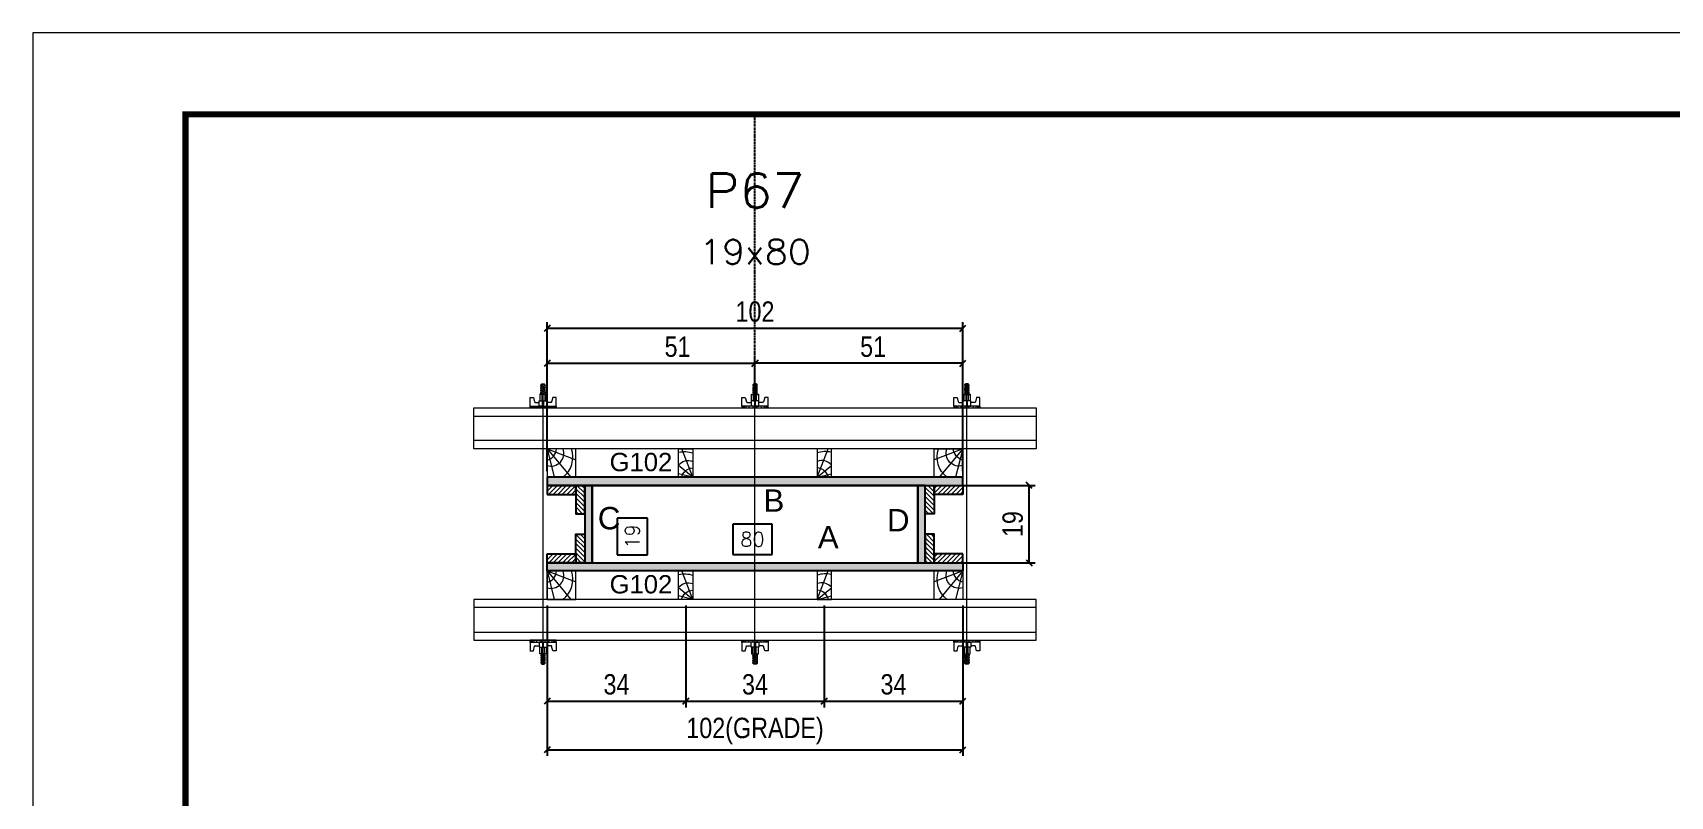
# Model space of a CAD drawing. Extents: x 14400 to 27878, y -21631 to 6985.
# Drawn here: x 14413 to 15217, y -1430 to -1055 of the extents above; entities that cross this region are included whole.
import ezdxf
from ezdxf.enums import TextEntityAlignment as Align

# ---------------------------------------------------------------- set-up
doc = ezdxf.new("R2010")
doc.units = 0
doc.linetypes.add('DASHED', pattern=[0.75, 0.5, -0.25])
doc.linetypes.add('HIDDEN', pattern=[0.375, 0.25, -0.125])
for name, color, linetype in [('CHAPA', 1, 'Continuous'), ('COTA', 241, 'Continuous'), ('MEIO_PONT', 93, 'Continuous'), ('Painéis', 200, 'Continuous'), ('SARRAFO', 251, 'Continuous'), ('Texto de Titulo', 7, 'Continuous'), ('Texto Qtd Sarr', 242, 'Continuous'), ('TEXTO_GERAL', 7, 'Continuous')]:
    doc.layers.add(name, color=color, linetype=linetype)
for name, color, linetype, lineweight in [('Folhas', 255, 'Continuous', 9), ('Hachura', 251, 'Continuous', 9), ('Madeira', 126, 'Continuous', 18), ('Perfil Metálico', 224, 'Continuous', 18), ('SARRAFO DE PRESSAO', 251, 'DASHED', 9), ('Texto Seção', 7, 'Continuous', 15)]:
    doc.layers.add(name, color=color, linetype=linetype, lineweight=lineweight)
doc.styles.add('ARIAL', font='arial.ttf')
doc.styles.add('COTA TECNICA 2X', font='techl___.ttf', dxfattribs={"height": 10})
doc.styles.add('ROMANS', font='romans.shx')
doc.styles.add('SANSSERIF', font='sas_____.pfb')
doc.dimstyles.new('SECAO PILAR', dxfattribs={"dimtxt": 10, "dimasz": 3, "dimexe": 3, "dimexo": 3, "dimgap": 3, "dimtad": 1, "dimdec": 1, "dimlfac": 0.5, "dimzin": 12, "dimdsep": 46, "dimtxsty": 'COTA TECNICA 2X', "dimblk1": 'OBLIQUE', "dimblk2": 'OBLIQUE', "dimsah": 1, "dimcen": 0.9, "dimclrd": 256, "dimclre": 256, "dimclrt": 256, "dimadec": 1, "dimazin": 3, "dimtfac": 1, "dimtdec": 1, "dimtmove": 0, "dimatfit": 3, "dimfxl": 1, "dimtolj": 1, "dimtzin": 12, "dimarcsym": 0})
doc.dimstyles.new('SECÇÃO 2', dxfattribs={"dimtxt": 7, "dimasz": 6, "dimexe": 0.18, "dimexo": 2, "dimgap": -4, "dimtad": 3, "dimdec": 1, "dimlfac": 0.5, "dimzin": 12, "dimdsep": 46, "dimtxsty": 'ROMANS', "dimblk": 'ARCHTICK', "dimcen": 0.09, "dimse1": 1, "dimse2": 1, "dimsd1": 1, "dimsd2": 1, "dimclrd": 180, "dimclre": 5, "dimclrt": 1, "dimadec": 0, "dimazin": 3, "dimtfac": 1, "dimtdec": 1, "dimtofl": 0, "dimtmove": 0, "dimatfit": 3, "dimldrblk": 'ARCHTICK', "dimfxl": 1, "dimtolj": 1, "dimtzin": 0, "dimarcsym": 0})
pattern_1 = [(225, (5367.0847, -24206.8503), (1.12253202, -1.12253202), [])]
pattern_2 = [(225, (5542.0847, -24206.8503), (1.12253202, -1.12253202), [])]
pattern_3 = [(135, (-8039.7717, 8187.5097), (-1.12253202, -1.12253202), [])]
pattern_4 = [(135, (-8099.7717, 8187.5097), (-1.12253202, -1.12253202), [])]

# ---------------------------------------------------------------- blocks, each defined once
blk = doc.blocks.new('9999999999')
at = {"layer": 'Folhas'}
blk.add_lwpolyline([(98138.98, 34190.21), (99623.98, 34190.21), (99623.98, 35240.21), (98138.98, 35240.21)], close=True, dxfattribs=at)
at = {"layer": 'Folhas', "color": 30, "const_width": 3}
blk.add_lwpolyline([(98213.98, 34230.21), (99583.98, 34230.21), (99583.98, 35200.21), (98213.98, 35200.21)], close=True, dxfattribs=at)
blk = doc.blocks.new('titulo1')
at = {"layer": 'Defpoints', "color": 252, "linetype": 'HIDDEN', "ltscale": 2}
blk.add_line((0, 0), (0, 125), dxfattribs=at)
at = {"layer": 'Defpoints', "style": 'ROMANS', "oblique": 15}
blk.add_attdef('FOLHA', text='', height=10, dxfattribs=at).set_placement((0, 15.58), align=Align.MIDDLE_CENTER)
at = {"layer": 'Texto Qtd Sarr', "color": 3, "style": 'ROMANS', "oblique": 15}
for tag, height, p in [('TITULO', 17, (0, 71.45)), ('SEÇÃO', 12, (0, 41.55))]:
    blk.add_attdef(tag, text='', height=height, dxfattribs=at).set_placement(p, align=Align.MIDDLE_CENTER)
blk = doc.blocks.new('*D1223')
at = {"layer": 'COTA', "color": 180, "lineweight": -2, "transparency": 16777216}
for p, q in [((14776.47, -1296.44), (14757.13, -1296.44)), ((14757.13, -1296.44), (14757.13, -1311.44)), ((14776.47, -1311.44), (14776.47, -1296.44)), ((14757.13, -1311.44), (14776.47, -1311.44))]:
    blk.add_line(p, q, dxfattribs=at)
at = {"layer": 'Defpoints', "color": 0, "transparency": 16777216}
for p in [(14688.04, -1315.44), (14848.04, -1315.44), (14848.04, -1315.44)]:
    blk.add_point(p, dxfattribs=at)
at = {"layer": 'COTA', "color": 1, "transparency": 16777216, "insert": (14766.8, -1303.94), "char_height": 7, "attachment_point": 5, "style": 'ROMANS'}
blk.add_mtext('\\A1;80', dxfattribs=at)
blk = doc.blocks.new('_ArchTick')
at = {"color": 0, "linetype": 'ByBlock', "const_width": 0.15}
blk.add_lwpolyline([(-0.5, -0.5), (0.5, 0.5)], dxfattribs=at)
blk = doc.blocks.new('*D1224')
at = {"layer": 'COTA', "color": 180, "lineweight": -2, "transparency": 16777216}
for p, q in [((14715.33, -1293.53), (14700.33, -1293.53)), ((14700.33, -1293.53), (14700.33, -1311.53)), ((14715.33, -1311.53), (14715.33, -1293.53)), ((14700.33, -1311.53), (14715.33, -1311.53))]:
    blk.add_line(p, q, dxfattribs=at)
at = {"layer": 'Defpoints', "color": 0, "transparency": 16777216}
for p in [(14688.04, -1277.44), (14719.33, -1277.44), (14688.04, -1315.44)]:
    blk.add_point(p, dxfattribs=at)
at = {"layer": 'COTA', "color": 1, "transparency": 16777216, "insert": (14707.83, -1302.53), "char_height": 7, "attachment_point": 5, "rotation": 90, "style": 'ROMANS'}
blk.add_mtext('\\A1;19', dxfattribs=at)
blk = doc.blocks.new('_Oblique')
at = {"color": 0, "linetype": 'ByBlock', "lineweight": -2}
blk.add_line((-0.5, -0.5), (0.5, 0.5), dxfattribs=at)
blk = doc.blocks.new('*D1242')
at = {"layer": 'COTA', "lineweight": -2, "transparency": 16777216}
for p, q in [((14854.64, -1277.44), (14905.67, -1277.44)), ((14902.67, -1315.44), (14902.67, -1277.44)), ((14854.64, -1315.44), (14905.67, -1315.44))]:
    blk.add_line(p, q, dxfattribs=at)
at = {"layer": 'Defpoints', "color": 0, "transparency": 16777216}
for p in [(14851.64, -1277.44), (14902.67, -1277.44), (14851.64, -1315.44)]:
    blk.add_point(p, dxfattribs=at)
at = {"layer": 'COTA', "lineweight": -2, "transparency": 16777216, "xscale": 3, "yscale": 3, "zscale": 3}
for p, rotation in [((14902.67, -1277.44), 90), ((14902.67, -1315.44), 270)]:
    blk.add_blockref('_Oblique', p, dxfattribs=dict(at, rotation=rotation))
at = {"layer": 'COTA', "transparency": 16777216, "insert": (14894.59, -1296.44), "char_height": 10, "attachment_point": 5, "rotation": 90, "style": 'COTA TECNICA 2X'}
blk.add_mtext('\\A1;19', dxfattribs=at)
blk = doc.blocks.new('*D1225')
at = {"layer": 'COTA', "lineweight": -2, "transparency": 16777216}
for p, q in [((14666.04, -1336.44), (14666.04, -1410.22)), ((14870.04, -1336.44), (14870.04, -1410.22)), ((14666.04, -1407.22), (14870.04, -1407.22))]:
    blk.add_line(p, q, dxfattribs=at)
at = {"layer": 'Defpoints', "color": 0, "transparency": 16777216}
for p in [(14666.04, -1333.44), (14870.04, -1333.44), (14870.04, -1407.22)]:
    blk.add_point(p, dxfattribs=at)
at = {"layer": 'COTA', "lineweight": -2, "transparency": 16777216, "xscale": 3, "yscale": 3, "zscale": 3, "rotation": 180}
blk.add_blockref('_Oblique', (14666.04, -1407.22), dxfattribs=at)
at = {"layer": 'COTA', "lineweight": -2, "transparency": 16777216, "xscale": 3, "yscale": 3, "zscale": 3}
blk.add_blockref('_Oblique', (14870.04, -1407.22), dxfattribs=at)
at = {"layer": 'COTA', "transparency": 16777216, "insert": (14768.04, -1398), "char_height": 10, "attachment_point": 5, "style": 'COTA TECNICA 2X'}
blk.add_mtext('\\A1;102(GRADE)', dxfattribs=at)
blk = doc.blocks.new('*D1226')
at = {"layer": 'COTA', "lineweight": -2, "transparency": 16777216}
for p, q in [((14802.04, -1336.44), (14802.04, -1386.38)), ((14870.04, -1336.44), (14870.04, -1386.38)), ((14802.04, -1383.38), (14870.04, -1383.38))]:
    blk.add_line(p, q, dxfattribs=at)
at = {"layer": 'Defpoints', "color": 0, "transparency": 16777216}
for p in [(14802.04, -1333.44), (14870.04, -1333.44), (14870.04, -1383.38)]:
    blk.add_point(p, dxfattribs=at)
at = {"layer": 'COTA', "lineweight": -2, "transparency": 16777216, "xscale": 3, "yscale": 3, "zscale": 3, "rotation": 180}
blk.add_blockref('_Oblique', (14802.04, -1383.38), dxfattribs=at)
at = {"layer": 'COTA', "lineweight": -2, "transparency": 16777216, "xscale": 3, "yscale": 3, "zscale": 3}
blk.add_blockref('_Oblique', (14870.04, -1383.38), dxfattribs=at)
at = {"layer": 'COTA', "transparency": 16777216, "insert": (14836.04, -1375.16), "char_height": 10, "attachment_point": 5, "style": 'COTA TECNICA 2X'}
blk.add_mtext('\\A1;34', dxfattribs=at)
blk = doc.blocks.new('*D1227')
at = {"layer": 'COTA', "lineweight": -2, "transparency": 16777216}
for p, q in [((14666.04, -1336.44), (14666.04, -1386.38)), ((14734.04, -1336.44), (14734.04, -1386.38)), ((14666.04, -1383.38), (14734.04, -1383.38))]:
    blk.add_line(p, q, dxfattribs=at)
at = {"layer": 'Defpoints', "color": 0, "transparency": 16777216}
for p in [(14666.04, -1333.44), (14734.04, -1333.44), (14734.04, -1383.38)]:
    blk.add_point(p, dxfattribs=at)
at = {"layer": 'COTA', "lineweight": -2, "transparency": 16777216, "xscale": 3, "yscale": 3, "zscale": 3, "rotation": 180}
blk.add_blockref('_Oblique', (14666.04, -1383.38), dxfattribs=at)
at = {"layer": 'COTA', "lineweight": -2, "transparency": 16777216, "xscale": 3, "yscale": 3, "zscale": 3}
blk.add_blockref('_Oblique', (14734.04, -1383.38), dxfattribs=at)
at = {"layer": 'COTA', "transparency": 16777216, "insert": (14700.04, -1375.16), "char_height": 10, "attachment_point": 5, "style": 'COTA TECNICA 2X'}
blk.add_mtext('\\A1;34', dxfattribs=at)
blk = doc.blocks.new('*D1228')
at = {"layer": 'COTA', "lineweight": -2, "transparency": 16777216}
for p, q in [((14734.04, -1336.44), (14734.04, -1386.38)), ((14802.04, -1336.44), (14802.04, -1386.38)), ((14734.04, -1383.38), (14802.04, -1383.38))]:
    blk.add_line(p, q, dxfattribs=at)
at = {"layer": 'Defpoints', "color": 0, "transparency": 16777216}
for p in [(14734.04, -1333.44), (14802.04, -1333.44), (14802.04, -1383.38)]:
    blk.add_point(p, dxfattribs=at)
at = {"layer": 'COTA', "lineweight": -2, "transparency": 16777216, "xscale": 3, "yscale": 3, "zscale": 3, "rotation": 180}
blk.add_blockref('_Oblique', (14734.04, -1383.38), dxfattribs=at)
at = {"layer": 'COTA', "lineweight": -2, "transparency": 16777216, "xscale": 3, "yscale": 3, "zscale": 3}
blk.add_blockref('_Oblique', (14802.04, -1383.38), dxfattribs=at)
at = {"layer": 'COTA', "transparency": 16777216, "insert": (14768.04, -1375.16), "char_height": 10, "attachment_point": 5, "style": 'COTA TECNICA 2X'}
blk.add_mtext('\\A1;34', dxfattribs=at)
blk = doc.blocks.new('*D1229')
at = {"layer": 'COTA', "lineweight": -2, "transparency": 16777216}
for p, q in [((14666.04, -1270.44), (14666.04, -1197.34)), ((14870.04, -1270.44), (14870.04, -1197.34)), ((14666.04, -1200.34), (14870.04, -1200.34))]:
    blk.add_line(p, q, dxfattribs=at)
at = {"layer": 'Defpoints', "color": 0, "transparency": 16777216}
for p in [(14870.04, -1200.34), (14666.04, -1273.44), (14870.04, -1273.44)]:
    blk.add_point(p, dxfattribs=at)
at = {"layer": 'COTA', "lineweight": -2, "transparency": 16777216, "xscale": 3, "yscale": 3, "zscale": 3, "rotation": 180}
blk.add_blockref('_Oblique', (14666.04, -1200.34), dxfattribs=at)
at = {"layer": 'COTA', "lineweight": -2, "transparency": 16777216, "xscale": 3, "yscale": 3, "zscale": 3}
blk.add_blockref('_Oblique', (14870.04, -1200.34), dxfattribs=at)
at = {"layer": 'COTA', "transparency": 16777216, "insert": (14768.04, -1192.23), "char_height": 10, "attachment_point": 5, "style": 'COTA TECNICA 2X'}
blk.add_mtext('\\A1;102', dxfattribs=at)
blk = doc.blocks.new('*D1230')
at = {"layer": 'COTA', "lineweight": -2, "transparency": 16777216}
for p, q in [((14666.04, -1236.44), (14666.04, -1214.54)), ((14666.04, -1217.54), (14768.03, -1217.54)), ((14768.03, -1236.44), (14768.03, -1214.54))]:
    blk.add_line(p, q, dxfattribs=at)
at = {"layer": 'Defpoints', "color": 0, "transparency": 16777216}
for p in [(14768.03, -1217.54), (14666.04, -1239.44), (14768.03, -1239.44)]:
    blk.add_point(p, dxfattribs=at)
at = {"layer": 'COTA', "lineweight": -2, "transparency": 16777216, "xscale": 3, "yscale": 3, "zscale": 3, "rotation": 180}
blk.add_blockref('_Oblique', (14666.04, -1217.54), dxfattribs=at)
at = {"layer": 'COTA', "lineweight": -2, "transparency": 16777216, "xscale": 3, "yscale": 3, "zscale": 3}
blk.add_blockref('_Oblique', (14768.03, -1217.54), dxfattribs=at)
at = {"layer": 'COTA', "transparency": 16777216, "insert": (14730.03, -1209.43), "char_height": 10, "attachment_point": 5, "style": 'COTA TECNICA 2X'}
blk.add_mtext('\\A1;51', dxfattribs=at)
blk = doc.blocks.new('*D1231')
at = {"layer": 'COTA', "lineweight": -2, "transparency": 16777216}
for p, q in [((14768.03, -1236.44), (14768.03, -1214.54)), ((14870.04, -1217.54), (14768.03, -1217.54)), ((14870.04, -1236.44), (14870.04, -1214.54))]:
    blk.add_line(p, q, dxfattribs=at)
at = {"layer": 'Defpoints', "color": 0, "transparency": 16777216}
for p in [(14768.03, -1217.54), (14768.03, -1239.44), (14870.04, -1239.44)]:
    blk.add_point(p, dxfattribs=at)
at = {"layer": 'COTA', "lineweight": -2, "transparency": 16777216, "xscale": 3, "yscale": 3, "zscale": 3, "rotation": 180}
blk.add_blockref('_Oblique', (14768.03, -1217.54), dxfattribs=at)
at = {"layer": 'COTA', "lineweight": -2, "transparency": 16777216, "xscale": 3, "yscale": 3, "zscale": 3}
blk.add_blockref('_Oblique', (14870.04, -1217.54), dxfattribs=at)
at = {"layer": 'COTA', "transparency": 16777216, "insert": (14826.03, -1209.43), "char_height": 10, "attachment_point": 5, "style": 'COTA TECNICA 2X'}
blk.add_mtext('\\A1;51', dxfattribs=at)
blk = doc.blocks.new('C')
at = {"layer": 'Hachura', "color": 0}
for p, q in [((0, 3.22), (0, -3.22)), ((0.45, 3.22), (0, 3.22)), ((0.46, 3.16), (0, 3.16)), ((0.46, 3.05), (0, 3.05)), ((0.46, 2.88), (0, 2.88)), ((0, 2.75), (0, -1.16)), ((0.46, 2.65), (0, 2.65)), ((0.46, 2.23), (0, 2.23)), ((0.46, 1.51), (0, 1.51)), ((0.39, 0.49), (0.17, 0.49)), ((0.45, -3.23), (0.45, 3.22)), ((0.45, 3.22), (2.58, 3.22)), ((1.74, 0.97), (0.45, 0.97)), ((1.45, 0.1), (0.45, 0.1)), ((1.35, 1.94), (1.35, 0.96)), ((2.58, 2.39), (1.47, 2.09)), ((1.74, -0.97), (1.74, 0.97)), ((1.74, 0.97), (1.74, 0.84)), ((1.74, 0.97), (1.74, 0.84)), ((1.74, 0.84), (3.35, 0.84)), ((3.35, 0.45), (1.74, 0.45)), ((2.58, 3.22), (2.58, 2.39)), ((3.32, 0.84), (3.32, -0.84)), ((3.35, 0.84), (3.35, -0.84)), ((3.68, 0.45), (3.35, 0.45)), ((3.84, -0.52), (3.35, 0.45)), ((3.35, 0.06), (3.67, -0.57)), ((3.68, 0.45), (4.16, -0.52)), ((3.72, 0.5), (4.25, -0.57)), ((4.37, -0.55), (3.83, 0.53)), ((4.15, 0.45), (3.93, 0.45)), ((4.42, -0.52), (3.93, 0.45)), ((4.15, 0.45), (4.26, 0.45)), ((4.26, 0.45), (4.74, -0.52)), ((4.3, 0.5), (4.83, -0.57)), ((4.95, -0.55), (4.41, 0.53)), ((4.51, 0.45), (4.84, 0.45)), ((5, -0.52), (4.51, 0.45)), ((4.84, 0.45), (5.32, -0.52)), ((4.88, 0.5), (5.41, -0.57)), ((5.53, -0.55), (4.99, 0.53)), ((5.58, -0.52), (5.09, 0.45)), ((5.42, 0.45), (5.09, 0.45)), ((5.58, -0.52), (5.09, 0.45)), ((5.42, 0.45), (5.74, -0.19)), ((5.46, 0.5), (5.74, -0.07)), ((5.74, 0.19), (5.57, 0.53)), ((5.74, 0.32), (5.68, 0.45)), ((5.68, 0.45), (5.74, 0.45)), ((5.74, 0.45), (5.9, 0.29)), ((5.74, 0.45), (5.74, -0.52)), ((5.9, -0.36), (5.9, 0.29)), ((0.45, 0), (0, 0)), ((0.46, -1.52), (0, -1.52)), ((0.46, -2.23), (0, -2.23)), ((0.46, -2.65), (0, -2.65)), ((0.46, -2.88), (0, -2.88)), ((0.46, -3.05), (0, -3.05)), ((0.46, -3.16), (0, -3.16)), ((0, -3.22), (2.57, -3.22)), ((0.08, -0.48), (0.29, -0.48)), ((0.29, -0.48), (0.4, -0.48)), ((0.45, 0), (0.45, -0.97)), ((0.45, -0.16), (1.45, -0.16)), ((0.45, -0.65), (0.45, -0.32)), ((0.45, -3.23), (0.45, -0.65)), ((0.45, -0.97), (1.74, -0.97)), ((1.35, -1.94), (1.35, -0.97)), ((2.58, -2.39), (1.47, -2.1)), ((3.35, -0.32), (1.74, -0.32)), ((3.35, -0.84), (1.74, -0.84)), ((2.58, -3.23), (2.58, -2.39)), ((3.35, -0.07), (3.58, -0.52)), ((3.35, -0.52), (3.58, -0.52)), ((3.84, -0.52), (4.16, -0.52)), ((4.42, -0.52), (4.74, -0.52)), ((4.63, -0.52), (4.74, -0.52)), ((5, -0.52), (5.32, -0.52)), ((5.58, -0.52), (5.74, -0.52)), ((5.74, -0.52), (5.9, -0.36)), ((5.74, -0.52), (5.74, -0.52))]:
    blk.add_line(p, q, dxfattribs=at)
for centre, radius, start, end in [((1.52, 1.94), 0.161, 104.7436, 180), ((1.44, -0.03), 0.129, 272.695, 87.305), ((3.81, 0.39), 0.143, 25.5688, 154.4312), ((4.39, 0.39), 0.143, 25.5688, 154.4312), ((4.97, 0.39), 0.143, 25.5688, 154.4312), ((5.55, 0.39), 0.143, 25.5688, 154.4312), ((0.17, -0.37), 0.174, 221.744, 317.8592), ((1.52, -1.94), 0.161, 180, 255.2564), ((3.71, -0.4), 0.174, 222.1408, 318.256), ((4.29, -0.4), 0.174, 222.1408, 318.256), ((4.87, -0.4), 0.174, 222.1408, 318.256), ((5.45, -0.4), 0.174, 222.1408, 318.256), ((5.61, -0.4), 0.174, 317.8592, 318.256)]:
    blk.add_arc(centre, radius, start, end, dxfattribs=at)
blk = doc.blocks.new('PONTALETE')
at = {"layer": 'Madeira'}
for q in [(2.71, 7), (7, 5.76), (7, 1.74)]:
    blk.add_line((0, 0), q, dxfattribs=at)
blk.add_lwpolyline([(0, 0), (7, 0), (7, 7), (0, 7)], close=True, dxfattribs=at)
for centre, radius, start, end in [((2.04, 0.06), 6.23, 37.2818, 109.0913), ((1.09, 0.9), 3.19, 343.603, 109.9847), ((-0.21, -0.78), 3.09, 14.6322, 86.0383)]:
    blk.add_arc(centre, radius, start, end, dxfattribs=at)
blk = doc.blocks.new('MEIO PONTALETE')
at = {"layer": 'Madeira'}
for q in [(2.71, 7), (3.5, 2.88), (3.5, 0.87)]:
    blk.add_line((0, 0), q, dxfattribs=at)
blk.add_lwpolyline([(0, 0), (3.5, 0), (3.5, 7), (0, 7)], close=True, dxfattribs=at)
for centre, radius, start, end in [((2.04, 0.06), 6.23, 76.4499, 109.0913), ((1.09, 0.9), 3.19, 40.9063, 109.9847), ((-0.21, -0.78), 3.09, 14.6322, 86.0383)]:
    blk.add_arc(centre, radius, start, end, dxfattribs=at)

msp = doc.modelspace()

# ---------------------------------------------------------------- hatches: boundary and pattern name
at = {"layer": 'Hachura'}
h = msp.add_hatch(color=256, dxfattribs=at)
h.dxf.hatch_style = 1
h.paths.add_polyline_path([(14870.04, -1277.44), (14870.04, -1273.44), (14666.04, -1273.44), (14666.04, -1277.44)])
h = msp.add_hatch(color=256, dxfattribs=at)
h.dxf.hatch_style = 1
h.paths.add_polyline_path([(14870.04, -1277.44), (14870.04, -1273.44), (14666.04, -1273.44), (14666.04, -1277.44)])
h = msp.add_hatch(dxfattribs=at)
h.set_pattern_fill('ANSI31', color=256, scale=0.5, angle=180, style=0)
h.set_pattern_definition(pattern_2)
h.paths.add_polyline_path([(14680.04, -1277.44), (14680.04, -1281.84), (14666.04, -1281.84), (14666.04, -1277.44)])
h = msp.add_hatch(dxfattribs=at)
h.set_pattern_fill('ANSI31', color=256, scale=0.5, angle=90, style=0)
h.set_pattern_definition(pattern_4)
h.paths.add_polyline_path([(14684.44, -1291.44), (14680.04, -1291.44), (14680.04, -1277.44), (14684.44, -1277.44)])
h = msp.add_hatch(color=256, dxfattribs=at)
h.dxf.hatch_style = 1
h.paths.add_polyline_path([(14684.44, -1315.44), (14688.04, -1315.44), (14688.04, -1277.44), (14684.44, -1277.44)])
h = msp.add_hatch(color=256, dxfattribs=at)
h.dxf.hatch_style = 1
h.paths.add_polyline_path([(14684.44, -1315.44), (14688.04, -1315.44), (14688.04, -1277.44), (14684.44, -1277.44)])
h = msp.add_hatch(color=256, dxfattribs=at)
h.dxf.hatch_style = 1
h.paths.add_polyline_path([(14848.04, -1315.44), (14851.64, -1315.44), (14851.64, -1277.44), (14848.04, -1277.44)])
h = msp.add_hatch(color=256, dxfattribs=at)
h.dxf.hatch_style = 1
h.paths.add_polyline_path([(14848.04, -1315.44), (14851.64, -1315.44), (14851.64, -1277.44), (14848.04, -1277.44)])
h = msp.add_hatch(dxfattribs=at)
h.set_pattern_fill('ANSI31', color=256, scale=0.5, angle=90, style=0)
h.set_pattern_definition(pattern_3)
h.paths.add_polyline_path([(14851.64, -1291.44), (14856.04, -1291.44), (14856.04, -1277.44), (14851.64, -1277.44)])
h = msp.add_hatch(dxfattribs=at)
h.set_pattern_fill('ANSI31', color=256, scale=0.5, angle=180, style=0)
h.set_pattern_definition(pattern_1)
h.paths.add_polyline_path([(14856.04, -1277.44), (14856.04, -1281.84), (14870.04, -1281.84), (14870.04, -1277.44)])
h = msp.add_hatch(dxfattribs=at)
h.set_pattern_fill('ANSI31', color=256, scale=0.5, angle=90, style=0)
h.set_pattern_definition(pattern_4)
h.paths.add_polyline_path([(14684.44, -1301.44), (14680.04, -1301.44), (14680.04, -1315.44), (14684.44, -1315.44)])
h = msp.add_hatch(dxfattribs=at)
h.set_pattern_fill('ANSI31', color=256, scale=0.5, angle=90, style=0)
h.set_pattern_definition(pattern_3)
h.paths.add_polyline_path([(14851.64, -1301.44), (14856.04, -1301.44), (14856.04, -1315.44), (14851.64, -1315.44)])
h = msp.add_hatch(dxfattribs=at)
h.set_pattern_fill('ANSI31', color=256, scale=0.5, angle=180, style=0)
h.set_pattern_definition(pattern_2)
h.paths.add_polyline_path([(14680.04, -1315.44), (14680.04, -1311.04), (14666.04, -1311.04), (14666.04, -1315.44)])
h = msp.add_hatch(color=256, dxfattribs=at)
h.dxf.hatch_style = 1
h.paths.add_polyline_path([(14870.04, -1315.44), (14870.04, -1319.44), (14666.04, -1319.44), (14666.04, -1315.44)])
h = msp.add_hatch(color=256, dxfattribs=at)
h.dxf.hatch_style = 1
h.paths.add_polyline_path([(14870.04, -1315.44), (14870.04, -1319.44), (14666.04, -1319.44), (14666.04, -1315.44)])
h = msp.add_hatch(dxfattribs=at)
h.set_pattern_fill('ANSI31', color=256, scale=0.5, angle=180, style=0)
h.set_pattern_definition(pattern_1)
h.paths.add_polyline_path([(14856.04, -1315.44), (14856.04, -1311.04), (14870.04, -1311.04), (14870.04, -1315.44)])

# ---------------------------------------------------------------- linework, layer by layer
at = {"layer": 'CHAPA'}
for points in [[(14870.04, -1277.44), (14870.04, -1273.44), (14666.04, -1273.44), (14666.04, -1277.44)], [(14870.04, -1277.44), (14870.04, -1273.44), (14666.04, -1273.44), (14666.04, -1277.44)], [(14684.44, -1315.44), (14688.04, -1315.44), (14688.04, -1277.44), (14684.44, -1277.44)], [(14684.44, -1315.44), (14688.04, -1315.44), (14688.04, -1277.44), (14684.44, -1277.44)], [(14848.04, -1315.44), (14851.64, -1315.44), (14851.64, -1277.44), (14848.04, -1277.44)], [(14848.04, -1315.44), (14851.64, -1315.44), (14851.64, -1277.44), (14848.04, -1277.44)], [(14870.04, -1315.44), (14870.04, -1319.44), (14666.04, -1319.44), (14666.04, -1315.44)], [(14870.04, -1315.44), (14870.04, -1319.44), (14666.04, -1319.44), (14666.04, -1315.44)]]:
    msp.add_lwpolyline(points, close=True, dxfattribs=at)
at = {"layer": 'Hachura'}
for p, q in [((14664.04, -1364.24), (14664.03, -1232.44)), ((14768.03, -1364.24), (14768.04, -1232.44)), ((14872.04, -1364.24), (14872.05, -1232.44))]:
    msp.add_line(p, q, dxfattribs=at)
at = {"layer": 'Madeira'}
for points in [[(14870.04, -1273.44), (14870.04, -1259.44), (14666.04, -1259.44), (14666.04, -1273.44)], [(14870.04, -1319.44), (14870.04, -1333.44), (14666.04, -1333.44), (14666.04, -1319.44)]]:
    msp.add_lwpolyline(points, close=True, dxfattribs=at)
at = {"layer": 'Painéis'}
msp.add_lwpolyline([(14688.04, -1277.44), (14688.04, -1315.44), (14848.04, -1315.44), (14848.04, -1277.44)], close=True, dxfattribs=at)
at = {"layer": 'Perfil Metálico'}
for points in [[(14906.04, -1239.44), (14906.04, -1259.44), (14630.04, -1259.44), (14630.04, -1239.44)], [(14630.04, -1255.44), (14630.04, -1243.44), (14906.04, -1243.44), (14906.04, -1255.44)], [(14906.04, -1353.44), (14906.04, -1333.44), (14630.04, -1333.44), (14630.04, -1353.44)], [(14630.04, -1337.44), (14630.04, -1349.44), (14906.04, -1349.44), (14906.04, -1337.44)]]:
    msp.add_lwpolyline(points, close=True, dxfattribs=at)
at = {"layer": 'SARRAFO'}
for points in [[(14666.04, -1281.84), (14680.04, -1281.84), (14680.04, -1277.44), (14666.04, -1277.44)], [(14680.04, -1277.44), (14680.04, -1291.44), (14684.44, -1291.44), (14684.44, -1277.44)], [(14856.04, -1277.44), (14856.04, -1291.44), (14851.64, -1291.44), (14851.64, -1277.44)], [(14870.04, -1281.84), (14856.04, -1281.84), (14856.04, -1277.44), (14870.04, -1277.44)], [(14680.04, -1315.44), (14680.04, -1301.44), (14684.44, -1301.44), (14684.44, -1315.44)], [(14856.04, -1315.44), (14856.04, -1301.44), (14851.64, -1301.44), (14851.64, -1315.44)], [(14666.04, -1311.04), (14680.04, -1311.04), (14680.04, -1315.44), (14666.04, -1315.44)], [(14870.04, -1311.04), (14856.04, -1311.04), (14856.04, -1315.44), (14870.04, -1315.44)]]:
    msp.add_lwpolyline(points, close=True, dxfattribs=at)

# ---------------------------------------------------------------- block references
at = {"layer": 'Hachura', "linetype": 'Continuous', "yscale": 2, "zscale": 2}
for p, xscale, rotation in [((14664.04, -1239.44), -2, 270), ((14768.03, -1239.44), 2, 90), ((14872.04, -1239.44), 2, 90), ((14664.04, -1353.44), 2, 269.9999999999999), ((14768.03, -1353.44), -2, 90), ((14872.04, -1353.44), -2, 90)]:
    msp.add_blockref('C', p, dxfattribs=dict(at, xscale=xscale, rotation=rotation))
at = {"layer": 'MEIO_PONT', "yscale": 2, "zscale": 2}
for p, xscale, rotation in [((14666.04, -1259.44), 2, 269.9999999999999), ((14870.04, -1259.44), -2, 90), ((14666.04, -1319.44), 2, 269.9999999999999), ((14870.04, -1319.44), -2, 90)]:
    msp.add_blockref('PONTALETE', p, dxfattribs=dict(at, xscale=xscale, rotation=rotation))
at = {"layer": 'MEIO_PONT', "yscale": 1.999999997962732, "zscale": 1.999999997962732}
for p, xscale in [((14737.54, -1273.44), -1.999999997962732), ((14798.54, -1273.44), 1.999999997962732), ((14737.54, -1333.44), -1.999999997962732), ((14798.54, -1333.44), 1.999999997962732)]:
    msp.add_blockref('MEIO PONTALETE', p, dxfattribs=dict(at, xscale=xscale))
at = {"layer": 'SARRAFO DE PRESSAO', "color": 6, "linetype": 'ByBlock'}
msp.add_blockref('9999999999', (-83725.51, -36295.5), dxfattribs=at)
at = {"layer": 'Texto Seção'}
ref = msp.add_blockref('titulo1', (14768.04, -1220.3), dxfattribs=at)
ref.add_attrib('TITULO', 'P67', dxfattribs={"layer": 'Texto de Titulo', "color": 7, "height": 17, "style": 'ROMANS', "width": 1.1}).set_placement((14768.04, -1132.8), align=Align.MIDDLE_CENTER)
ref.add_attrib('SEÇÃO', '19x80', dxfattribs={"layer": 'Texto de Titulo', "color": 7, "height": 12, "style": 'ROMANS', "width": 1.1}).set_placement((14768.04, -1162.8), align=Align.MIDDLE_CENTER)

# ---------------------------------------------------------------- texts
at = {"layer": 'TEXTO_GERAL', "color": 0, "linetype": 'Continuous', "style": 'SANSSERIF'}
for p in [(14696.68, -1265.99), (14696.68, -1325.99)]:
    msp.add_text('G102', height=9, dxfattribs=at).set_placement(p, align=Align.MIDDLE_LEFT)
at = {"layer": 'TEXTO_GERAL', "style": 'ARIAL'}
for s, p in [('B', (14777.3, -1284.89)), ('C', (14696.43, -1293.54)), ('D', (14838.38, -1294.54)), ('A', (14804.01, -1302.86))]:
    msp.add_text(s, height=11, dxfattribs=at).set_placement(p, align=Align.MIDDLE_CENTER)

# ---------------------------------------------------------------- dimensions: what is measured, and where the dimension line sits
at = {"layer": 'COTA'}
for base, p1, p2, picture, middle in [((14870.04, -1200.34), (14666.04, -1273.44), (14870.04, -1273.44), '*D1229', (14768.04, -1192.23)), ((14734.04, -1383.38), (14666.04, -1333.44), (14734.04, -1333.44), '*D1227', (14700.04, -1375.16)), ((14802.04, -1383.38), (14734.04, -1333.44), (14802.04, -1333.44), '*D1228', (14768.04, -1375.16)), ((14870.04, -1383.38), (14802.04, -1333.44), (14870.04, -1333.44), '*D1226', (14836.04, -1375.16))]:
    dim = msp.add_linear_dim(base=base, p1=p1, p2=p2, dimstyle='SECAO PILAR', dxfattribs=at)
    dim.commit()
    dim.dimension.update_dxf_attribs({"geometry": picture, "text_midpoint": middle})
for base, p1, p2, dimstyle, picture, middle in [((14768.03, -1217.54), (14666.04, -1239.44), (14768.03, -1239.44), 'SECAO PILAR', '*D1230', (14730.03, -1217.54)), ((14848.04, -1315.44), (14688.04, -1315.44), (14848.04, -1315.44), 'SECÇÃO 2', '*D1223', (14766.8, -1315.44))]:
    dim = msp.add_linear_dim(base=base, p1=p1, p2=p2, dimstyle=dimstyle, dxfattribs=at)
    dim.commit()
    dim.dimension.update_dxf_attribs({"geometry": picture, "text_midpoint": middle, "dimtype": 160})
for base, p1, p2, angle, dimstyle, picture, middle in [((14768.03, -1217.54), (14870.04, -1239.44), (14768.03, -1239.44), 180, 'SECAO PILAR', '*D1231', (14826.03, -1217.54)), ((14719.33, -1277.44), (14688.04, -1315.44), (14688.04, -1277.44), 90, 'SECÇÃO 2', '*D1224', (14719.33, -1302.53))]:
    dim = msp.add_linear_dim(base=base, p1=p1, p2=p2, angle=angle, dimstyle=dimstyle, dxfattribs=at)
    dim.commit()
    dim.dimension.update_dxf_attribs({"geometry": picture, "text_midpoint": middle, "dimtype": 160})
dim = msp.add_linear_dim(base=(14902.67, -1277.44), p1=(14851.64, -1315.44), p2=(14851.64, -1277.44), angle=90, dimstyle='SECAO PILAR', dxfattribs=at)
dim.commit()
dim.dimension.update_dxf_attribs({"geometry": '*D1242', "text_midpoint": (14894.59, -1296.44)})
dim = msp.add_linear_dim(base=(14870.04, -1407.22), p1=(14666.04, -1333.44), p2=(14870.04, -1333.44), text='<>(GRADE)', dimstyle='SECAO PILAR', dxfattribs=at)
dim.commit()
dim.dimension.update_dxf_attribs({"geometry": '*D1225', "text_midpoint": (14768.04, -1398)})

doc.saveas('drawing.dxf')
